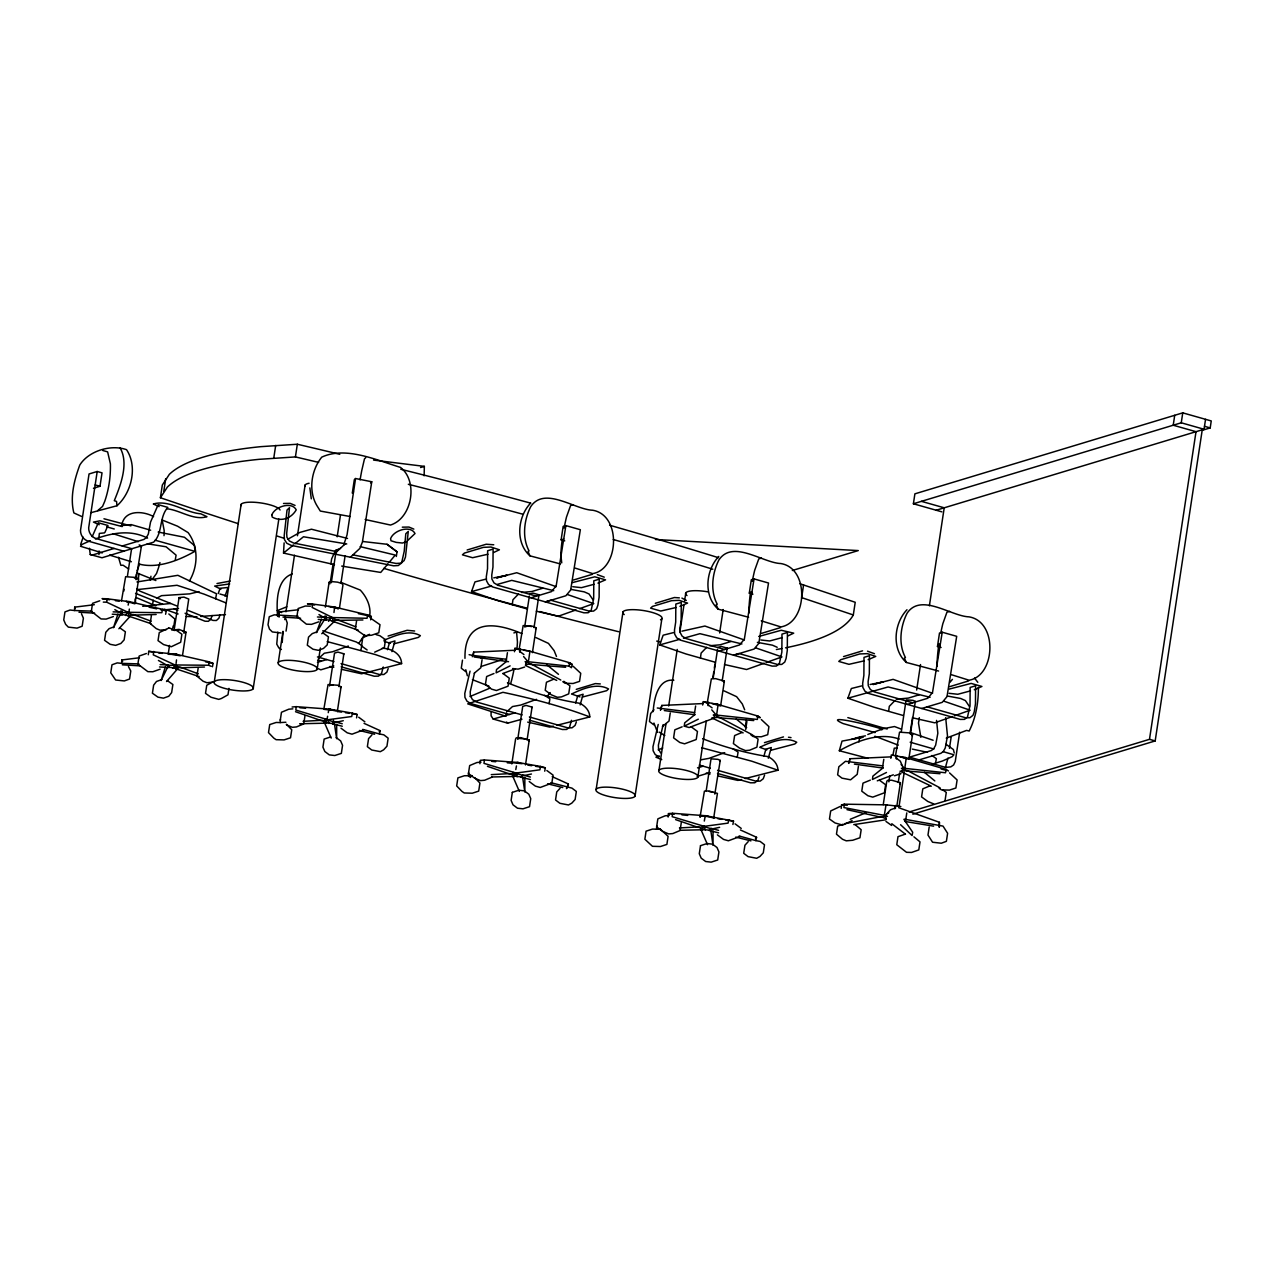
<?xml version="1.0" encoding="UTF-8"?>
<svg xmlns="http://www.w3.org/2000/svg" width="1275" height="1275" viewBox="0 0 1275 1275"><rect width="100%" height="100%" fill="white"/><g stroke="black" fill="none" stroke-linecap="round" stroke-linejoin="round"><path stroke-width="1.5" d="M748.935 613.068L748.983 607.936A101.187 44.992 -74.2 0 1 750.497 592.126M937.109 666.379L937.157 661.247A101.187 44.992 -74.2 0 1 938.942 643.636M424.129 475.814L424.352 466.379L373.575 460.084M89.441 548.234L90.254 554.529L101.984 557.765L153.622 542.162C162.961 533.364 158.881 517.283 167.838 507.402L158.196 504.661L150.53 522.081L148.33 534.018L146.418 537.54L143.963 539.421L122.193 546.003M98.924 554.609L99.083 550.959M334.48 564.65L283.528 553.063L284.118 542.895M81.472 613.769L83.385 618.184L82.158 626.232L77.058 628.113L68.34 627.125L65.647 624.367L63.75 619.953L64.961 611.904L70.061 610.024L74.428 610.518L74.715 607.139L94.318 604.717M112.232 614.199L122.017 614.789L122.32 611.203M128.44 666.538L130.767 670.985L129.556 679.033L124.328 680.93L115.627 680.005L110.766 672.833L111.977 664.785L117.22 662.888L121.571 663.351L121.842 659.972L139.453 657.757M278.858 612L279.066 616.829L278.858 612L298.557 609.721M318.256 619.427L326.097 619.953L326.4 616.351M472.308 656.721L473.694 652.131L515.068 650.25M506.446 659.271L473.408 655.525L473.694 652.131M661.868 705.426L660.482 710.032L661.868 705.426L703.242 703.561M850.043 758.737L848.656 763.342L850.043 758.737L891.416 756.856M286.445 724.264L291.752 729.746L290.525 737.795L284.086 739.898L276.101 739.691L273.79 738.097L268.499 732.615L269.726 724.567L276.165 722.463L280.149 722.574L280.452 719.212M299.641 723.77L326.384 723.164L326.703 719.594M468.642 772.523L468.339 775.869L470.634 777.463M491.64 776.985L514.558 776.475L514.893 772.889M660.498 829.292L668.1 836.352L666.889 844.417L660.45 846.52L652.449 846.297L644.863 839.221L646.074 831.173L652.513 829.069L656.513 829.18L656.816 825.817M679.814 830.296L702.748 829.77L703.067 826.2M841.213 808.398L841.532 804.987L844.241 804.174L887.273 804.876M844.241 804.174L843.938 807.569L886.268 815.761L881.344 817.259L846.951 809.657M123.866 591.058L124.042 589.289M330.305 709.203L296.183 706.653L295.832 710.079L329.157 720.12L321.778 720.773L295.513 711.721M479.926 763.741L480.293 760.33L484.373 759.964L518.479 762.514M484.373 759.964L484.006 763.374L517.331 773.415L509.952 774.068L487.432 766.323M668.116 817.052L668.467 813.625L672.547 813.275L706.653 815.809M672.547 813.275L672.196 816.685L705.521 826.726L698.126 827.379L675.607 819.634M148.298 654.76L148.713 651.334L177.161 654.457L168.157 654.282M153.685 651.429L153.287 654.856L175.854 665.375L166.85 665.199L158.419 660.45M176.078 663.542L176.508 659.908M525.874 664.849L526.304 661.311M714.478 714.622L714.064 718.16L689.122 727.531L684.293 726.16L684.691 722.845L694.907 714.558M902.238 771.455L902.652 767.917M129.349 609.067L128.903 612.717L106.67 602.183L107.084 598.772L130.225 601.8L126.576 601.688M333.97 612.51L334.64 607.043L312.566 604.031L312.152 607.458L333.301 617.961L324.057 617.642L318.957 614.534M98.812 537.907L99.37 533.412L104.359 532.902M858.983 741.97L859.621 736.95L865.438 735.834M152.633 604.589L153.223 600.143M321.459 619.06L316.359 632.655L324.631 619.331L325.125 615.809M506.43 713.347L506.016 716.311L467.718 703.864L502.94 692.309C532.36 698.509 561.653 706.302 589.799 716.917C589.672 710.685 585.161 705.92 579.822 703.306C554.976 699.433 530.798 692.07 507.45 682.81M117.953 614.008L113.443 627.714L120.519 614.168L120.998 610.645M512.247 604.732L512.933 599.76L518.479 594.054M700.421 658.043L701.123 653.071L706.653 647.349M888.595 711.354L889.297 706.366L894.827 700.66M514.462 651.732L514.957 648.322L529.922 651.19L528.647 660.275M519.977 652.354L520.455 648.943M702.653 705.043L703.131 701.633L718.096 704.501L716.566 715.403L713.235 715.02M708.151 705.665L708.629 702.254M890.827 758.338L891.305 754.928L906.27 757.812L904.74 768.713L901.409 768.331M896.325 758.96L896.803 755.549M330.878 563.933L331.612 558.96L335.197 551.023L340.489 548.266M396.334 556.474L397.019 551.804L387.042 544.282L362.961 541.524M93.473 488.245L99.992 486.269L102.032 472.85L97.203 471.495L88.676 527.834C88.517 532.376 91.418 536.934 95.737 538.464L131.931 548.712M121.492 600.908L125.619 576.714L135.293 577.416L138.64 578.962L134.879 603.808L126.145 601.338M127.42 576.204L131.516 549.158M135.74 577.511L136.234 574.292M136.027 579.663L141.445 545.971L139.15 544.903M138.21 579.392L139.087 573.527M238.234 523.658A1993.59 489.042 8.6 0 1 202.661 512.008L160.411 497.744L162.323 485.058L169.336 474.348A327.882 80.437 8.6 0 1 260.961 446.648L297.33 444.242A1993.59 489.042 8.6 0 1 339.756 454.298M150.354 580.109L150.944 576.22M163.79 491.369L165.702 478.699M151.406 615.474L150.195 623.523L156.251 628.623L159.997 630.169L166.467 629.595M168.38 653.071L169.527 645.421M173.671 627.109L174.898 619.06L168.826 613.96M182.421 630.822L183.791 631.874L188.748 599.043L183.982 597.13L179.058 597.624L174.085 630.456L179.01 629.962M182.564 655.143L186.038 632.209L179.058 629.404L171.838 630.137M198.167 668.1L196.94 676.148L203.044 681.201L206.901 682.747L213.212 682.109M214.296 681.854L241.134 504.374M228.958 688.373L227.986 694.811L221.356 698.509L218.758 699.369L210.997 697.234L205.514 693.345L206.741 685.297L213.371 681.599M273.774 458.123L275.687 445.437M253.167 688.755A19.842 4.861 8.6 0 0 226.408 679.702A19.842 4.861 8.6 0 0 221.627 687.464A19.842 4.861 8.6 0 0 253.167 688.755L278.827 519.084M160.411 497.744L167.423 487.034A327.882 80.437 8.6 0 1 259.048 459.335L295.418 456.928L297.33 444.242M277.822 632.113L276.755 644.13L278.858 647.939L281.408 649.501M278.269 662.522L282.986 631.316M284.755 619.618L285.345 615.713M285.935 611.809L294.477 555.247M297.442 535.755L305.108 485.042M283.018 632.065L282.205 642.488M286.046 631.109L287.257 623.061L285.791 618.71M280.261 720.311L281.472 712.263L288.787 709.203L292.868 708.836M304.964 715.833L303.737 723.897L296.438 726.941L292.358 727.308L286.413 724.837M325.348 607.139L329.109 582.293L332.249 581.639L337.604 582.165L342.035 583.583L342.943 585.066L339.469 607.984M317.124 669.423A19.842 4.861 8.6 0 0 290.365 660.37A19.842 4.861 8.6 0 0 285.584 668.116A19.842 4.861 8.6 0 0 317.124 669.423L320.376 647.971M330.4 581.655L333.062 564.108M337.19 536.791L340.425 515.339M331.293 582.739L336.265 549.892L338.417 549.445M350.402 557.207L359.853 548.409L362.387 542.162L371.758 481.759L355.566 478.523L347.039 534.878L343.66 545.174M341.047 582.691L345.127 555.645M323.93 708.741L328.058 684.548L337.732 685.233L341.078 686.795L337.317 711.625M329.572 685.95L334.528 653.119L337.907 652.099L343.868 653.788L338.911 686.635M356.554 620.989L355.343 629.037L365.001 635.731L371.615 635.221L378.787 632.767L379.998 624.718L370.34 618.024M369.463 617.036C371.615 607.298 366.849 597.13 360.283 590.086L340.696 582.277M383.233 667L381.448 673.79L378.42 676.148L374.228 676.212L341.142 666.825M462.49 660.163L461.279 668.212L465.63 671.543M464.977 658.33C464.212 619.491 493.441 621.435 521.857 633.595M482.078 659.685L480.85 667.733L474.252 673.2M506.223 660.753L507.434 652.704M519.053 649.756L523.164 625.563L532.838 626.264L536.185 627.81L532.424 652.641M529.364 596.062L524.678 626.981L528.057 625.961L531.739 626.583M511.817 763.948L515.578 739.102L516.232 737.842L520.503 737.619L529.252 740.09L525.491 764.936M534.018 627.651L538.99 594.803L533.014 593.114L529.651 594.134M527.085 739.93L532.058 707.099L526.081 705.41L522.718 706.43L517.746 739.261L518.192 738.4L524.79 738.878M564.745 540.871L561.127 539.851L563.152 526.432L565.877 525.603L580.348 529.715L570.642 590.038L565.893 595.744L545.477 601.912M565.877 525.603L556.171 585.942L551.406 591.648L531.006 597.816M571.423 720.311L569.622 727.085L566.61 729.459L562.403 729.507L529.316 720.136M596.158 789.337L622.997 611.857M635.03 796.238A19.842 4.861 8.6 0 0 608.271 787.185A19.842 4.861 8.6 0 0 603.489 794.947A19.842 4.861 8.6 0 0 635.03 796.238L661.868 618.758M653.167 711.625C653.963 699.8 657.565 678.316 673.837 680.244M658.952 770.355L666.028 723.547M668.69 705.999L677.232 649.437M679.894 631.89L684.022 604.573M684.611 600.684L685.791 592.875M670.252 712.98L669.024 721.028L662.426 726.495M694.397 714.064L695.624 705.999M681.312 822.455L680.101 830.503L672.802 833.563L668.722 833.914L662.777 831.459L656.609 826.917L657.836 818.869L665.136 815.809L669.216 815.458M707.227 703.051L711.354 678.858L715.626 678.635L724.359 681.105L720.614 705.952L711.864 703.481M697.823 777.256A19.842 4.861 8.6 0 0 671.048 768.203A19.842 4.861 8.6 0 0 666.267 775.965A19.842 4.861 8.6 0 0 697.823 777.256L706.366 720.694M712.852 677.79L713.745 671.941M714.335 668.036L714.924 664.132M719.642 632.926L723.18 609.53M713.155 678.348L717.538 649.373M722.192 680.946L727.164 648.114L721.188 646.425L717.825 647.445M706.222 790.643L710.892 759.725L711.338 758.864L717.937 759.342L720.232 760.394L714.813 794.102M713.665 818.247L717.427 793.401L708.693 790.93L704.406 791.153L700.007 817.259L700.66 816L708.502 816.59M752.919 594.182L749.302 593.146L751.326 579.742L754.051 578.914L768.522 583.01L758.816 643.349L754.067 649.055L733.651 655.222M754.051 578.914L744.345 639.237L739.596 644.943L719.18 651.127M745.269 727.228L746.353 720.072M745.684 729.507L746.895 721.459M803.569 584.954L801.656 597.624L853.31 614.964L855.222 602.278L799.823 583.727M858.426 766.291L857.214 774.339L850.6 779.806L841.994 778.148L837.627 774.817L838.838 766.769L845.452 761.303L882.794 765.893M941.874 511.849L913.394 503.768L914.892 493.839L1182.754 412.861L1211.25 420.941L1210.198 427.906L1202.166 430.344L1155.182 740.934L912.852 814.199M882.571 767.359L883.798 759.31M883.256 804.637L886.715 781.702L887.368 780.443L891.655 780.204L900.389 782.691L896.915 805.625M888.882 781.862L889.759 776.061M892.978 754.816L894.301 748.154L897.218 747.995M895.401 756.362L899.528 732.169L909.187 732.87L912.549 734.416L908.788 759.262L900.038 756.776M901.329 731.659L905.999 700.74L906.445 699.879L913.059 700.357L915.338 701.409L910.382 734.257M898.222 782.531L899.688 772.873M899.178 805.641L904.214 772.331M910.143 733.141L912.517 717.474M916.661 690.03L920.518 664.562M929.395 605.784L944.217 507.801L921.427 501.346M919.307 717.682L918.494 723.053L920.837 737.317M905.569 820.957L906.78 812.908M941.093 647.477L937.476 646.457L939.5 633.038L942.225 632.225L956.696 636.321L947.006 696.644L942.241 702.35L921.682 708.486M942.225 632.225L932.519 692.548L927.77 698.254L907.354 704.422M929.188 827.013L927.977 835.061L932.567 842.233L941.285 843.221L946.385 841.341L947.612 833.276L943.022 826.104L904.102 819.14M947.978 758.099L945.444 767.454M949.445 748.345L951.23 736.631M945.062 800.477L946.273 792.428L943.197 790.165M959.677 732.217L955.262 761.494L953.604 764.984L950.799 766.881L945.699 767.407L909.505 757.159L931.276 750.577L933.73 748.696L935.643 745.174L937.842 733.221L936.567 720.407M1174.721 415.299L1173.223 425.228L1196.014 431.683L1149.492 739.325L909.059 812M913.394 503.768L1181.256 422.79L1182.754 412.861M936.185 510.239L1204.046 429.261L1205.544 419.332M331.181 738.097L324.456 722.622L325.013 719.116M519.355 791.408L512.63 775.917L513.203 772.411M887.528 816.335L884.26 815.713L886.013 804.844L900.835 806.485M894.843 808.828L895.401 805.433M360.905 650.489L361.733 645.469L356.41 642.026L322.75 630.806M549.095 703.784L549.908 698.78L544.584 695.337M737.269 757.095L738.082 752.091L732.774 748.632M215.65 598.772L216.511 593.768L177.878 575.312L136.967 581.958M175.233 560.107L176.093 555.151L166.069 546.784L147.263 543.756M935.563 763.119L936.344 758.673L931.929 755.485M343.278 720.726L335.692 722.335L326.958 719.865L327.611 716.263M328.265 712.661L328.934 709.043L352.346 713.123L357.159 714.494L356.554 717.873M352.346 713.123L351.725 716.518L326.958 719.865M515.785 769.558L516.455 765.956M517.108 762.354L540.52 766.434L539.899 769.813L515.132 773.176L523.882 775.646L531.452 774.021M544.728 771.184L545.333 767.805L540.52 766.434M704.294 821.068L705.282 815.665L733.523 821.1L732.902 824.495M728.694 819.745L728.073 823.124L703.306 826.471L712.056 828.957L719.626 827.332M885.695 819.06L886.332 815.554M204.478 667.032L180.652 667.765L173.671 664.96L208.558 665.247L209.227 661.868L175.807 654.202M212.415 666.793L213.084 663.414L209.227 661.868M128.153 605.115L128.871 601.529L162.515 609.322L166.276 610.884L165.591 614.247M162.515 609.322L161.845 612.685L126.719 612.287L133.508 615.108L156.156 614.502M338.242 608.908L333.285 606.773L367.71 614.917L367.041 618.279L331.133 617.53L337.732 620.367L362.929 619.969M370.674 619.841L371.344 616.478L367.71 614.917M150.944 623.65L128.329 616.016L129.078 612.494M173.209 625.913L172.507 629.197L168.938 627.874M358.402 630.248L332.377 621.196L333.11 617.69M569.861 662.809L572.172 664.403L571.455 667.733L569.16 666.156L569.861 662.809L528.727 650.856M716.901 704.167L758.051 716.104L757.334 719.451L714.622 714.861L718.797 717.729L753.812 720.566M905.075 757.462L946.225 769.415L945.508 772.762L902.812 768.156L906.971 771.04L940.042 773.718M199.155 676.595L175.647 668.722L176.396 665.199M342.29 726.24L332.791 723.881L333.556 720.359M371.87 735.022L368.571 738.623L367.359 746.672L371.726 750.003L380.332 751.66L383.647 749.812L386.947 746.194L388.158 738.145L383.791 734.814L379.488 733.986L380.221 730.687L364.044 723.355M568.395 783.982L566.562 788.508L568.395 783.982L552.218 776.65M748.218 841.628L744.935 845.245L743.707 853.294L748.074 856.625L756.681 858.282L759.996 856.433L763.295 852.816L764.506 844.767L760.155 841.436L755.836 840.608L756.569 837.293L740.393 829.961M939.388 822.295L939.293 827.093L939.388 822.295L898.62 807.681M510.717 683.384L511.753 679.655A101.187 44.992 -74.2 0 0 514.144 668.69M867.765 758.242L839.317 750.736L842.026 741.11L863.095 737.189L853.676 738.894M387.504 649.692L389.528 642.568L394.979 640.927L391.935 651.621M470.045 671.144L464.785 693.457L464.945 697.441L467.033 701.25L470.873 703.577L509.474 714.51M474.475 673.072L470.22 691.815L470.379 695.783L472.467 699.608L476.308 701.935L522.144 714.924M575.678 703.003L577.702 695.879L583.153 694.222L580.125 704.916M658.219 724.455L652.959 746.768L653.119 750.736L655.207 754.561L659.048 756.888M663.159 724.598L658.394 745.126L658.553 749.094L660.657 752.903M763.868 756.314L765.893 749.174L771.327 747.533L768.299 758.227M212.08 615.506L210.917 619.044L208.415 621.308L205.02 621.212L185.066 613.227M220.033 614.709L218.886 618.232L216.367 620.511L212.973 620.415L187.68 610.279M80.66 544.457L83.146 537.173M526.718 608.828L497.776 600.637L471.543 591.616L474.969 581.91L485.44 579.264M714.893 662.139L685.95 653.947L659.717 644.911L663.143 635.205L673.614 632.575M903.082 715.45L874.124 707.242L847.891 698.222L851.333 688.516L861.788 685.886M137.094 570.945L139.581 563.964M218.248 593.512L220.113 588.269L228.066 587.472L224.974 596.19M388.19 668.578L386.899 672.132L383.871 674.507L379.663 674.555L341.062 663.622M576.38 721.889L575.073 725.443L572.045 727.818L567.853 727.866L529.38 716.964M759.103 776.842L757.812 780.396L754.784 782.754L750.577 782.818L717.49 773.447M764.554 775.184L763.247 778.754L760.219 781.113L756.027 781.177L717.57 770.275M165.399 666.793L161.096 680.531L167.758 666.921L177.639 668.753L166.547 681.551M121.922 524.487C124.854 509.586 143.183 510.861 153.59 516.598M92.183 536.695L98.318 522.766L107.961 525.491L104.901 532.456M189.385 581.018C198.215 566.196 198.645 546.72 188.126 532.615L177.576 526.208L162.164 520.025L164.156 530.4A101.187 67.894 -68.2 0 1 164.013 535.675M364.634 634.631L359.056 642.967M140.983 546.832L141.445 545.971M343.421 654.649L343.868 653.788M340.425 688.038L341.078 686.795M538.544 595.664L538.99 594.803M535.532 629.053L536.185 627.81M531.611 707.96L532.058 707.099M528.599 741.349L529.252 740.09M726.718 648.975L727.164 648.114M723.706 682.364L724.359 681.105M719.785 761.255L720.232 760.394M914.892 702.27L915.338 701.409M911.88 735.675L912.549 734.416M899.736 783.95L900.389 782.691M173.081 668.227L175.089 664.881M125.587 615.49L127.659 612.159M328.52 621.323L330.623 618.295M152.394 579.153L156.554 573.447L158.467 567.965A101.187 67.894 -68.2 0 0 159.949 562.562M530.607 503.131C517.538 516.821 515.052 542.576 529.954 555.836L560.41 563.933M547.23 696.278L550.21 692.596M718.781 556.426C705.712 570.116 703.226 595.887 718.128 609.147L748.6 617.243M906.971 609.737C893.887 623.427 891.4 649.198 906.302 662.442L938.575 671.048M387.998 563.757L380.715 572.443L341.684 566.084M389.21 562.307L395.266 555.071L360.251 546.656M949.859 682.364L952.425 679.352M158.164 532.058L184.461 537.253L194.501 545.604L194.9 551.342C178.898 560.394 157.303 569.096 138.656 563.948M839.317 750.736C856.433 741.126 879.479 731.977 899.226 739.07M118.878 628.766L130.353 616.064L120.519 614.168M332.791 723.881L334.767 721.698L342.226 723.754M379.121 731.882L380.221 730.687M560.044 788.317L556.745 791.934L555.533 799.983L559.9 803.314L568.507 804.971L571.822 803.123L575.121 799.505L576.332 791.456L571.965 788.125L550.896 782.691M653.963 709.84L650.664 713.458L649.453 721.507L653.82 724.837M755.469 838.504L756.569 837.293M887.193 813.386L890.492 809.784L895.719 807.872M321.762 633.739L334.417 621.276L324.631 619.331M365.718 457.693L364.475 458.873L361.733 470.666A101.187 18.376 -78.7 0 0 360.076 479.894M355.566 478.523L354.322 479.703L352.298 493.122L353.526 491.943M370.515 482.938L371.758 481.759M334.353 554.003L345.445 543.564M407.57 540.6L415.012 533.54C410.566 524.87 393.688 530.209 390.596 538.64L390.995 540.759L396.254 542.385L402.39 543.038L406.343 541.779M318.447 658.553L324.312 653.246L332.632 651.748L348.346 646.043M506.621 711.864L512.502 706.557L520.806 705.043L536.536 699.353M97.697 510.622L102.558 506.414L104.709 501.426A101.187 87.162 73.2 0 0 110.399 463.861L107.626 451.876L102.813 450.505M90.7 512.741L116.997 505.745C131.628 492.66 137.859 466.666 126.528 449.677C110.941 444.146 88.676 450.84 79.799 465.024C74.269 480.006 69.838 497.186 73.854 512.917L81.616 516.439M283.528 553.063L293.505 544.919M294.923 543.756L303.482 536.759L346.752 543.979M506.733 661.247L496.517 669.55L496.118 672.865L510.127 665.869M883.081 767.853L872.865 776.156L872.467 779.471L886.492 772.475M383.887 640.209C394.995 635.954 408.622 629.053 420.383 635.667L418.423 637.388L394.182 643.763M884.26 815.713L888.787 812.765M502.095 659.685L481.408 666.379M287.624 539.357L299.832 532.424L311.451 529.205L347.533 538.448M852.098 820.654L842.679 825.116L835.029 822.949L829.467 819.012L830.678 810.964L840.113 806.485M156.554 598.342L161.542 595.648L189.688 593.863L199.028 591.616M369.511 634.312L362.722 637.914L361.51 645.963L367.136 649.963M684.293 726.16L698.302 719.18M724.71 752.648L708.98 758.354L700.676 759.852M90.366 540.696L82.174 544.345L80.5 546.274L102.303 552.904M183.871 633.149L186.038 632.209M553.748 679.177L546.449 682.237L545.222 690.285L551.374 694.827L557.318 697.282L561.398 696.931L568.714 693.871L569.925 685.822L563.773 681.28M491.927 777.192L484.612 780.252L480.532 780.619L474.603 778.148L468.435 773.606L469.662 765.558L476.962 762.514L481.042 762.147M741.923 732.488L734.623 735.548L733.396 743.596L739.564 748.122L745.508 750.592L749.588 750.226L756.888 747.182L758.099 739.133L751.947 734.591L719.243 717.251L711.848 717.905L743.15 732.886M930.097 785.798L922.797 788.842L921.586 796.907L927.738 801.433L933.683 803.903M850.234 819.283L866.203 812.637M493.951 673.519L486.636 676.531L485.408 684.579L491.592 689.153L496.421 690.524L508.056 686.205L509.267 678.157L503.099 673.582M363.662 729.858L352.027 734.177L347.198 732.806L341.031 728.232M682.141 726.814L674.81 729.826L673.598 737.874L679.766 742.464L684.595 743.819L696.23 739.516L697.457 731.467L691.273 726.877M870.315 780.125L862.984 783.137L861.773 791.185L867.94 795.759L872.769 797.13L884.404 792.811L885.631 784.762L879.447 780.188M740.026 836.464L728.376 840.783L723.547 839.412L717.379 834.838M216.989 583.536L230.185 581.065M470.029 696.517L490.014 688.102M658.203 749.827L662.745 748.058M867.797 734.48L882.858 728.774L894.492 726.543L901.393 729.157M502.717 673.551L515.196 668.865M877.296 780.842L893.329 774.802M317.332 631.731L312.248 633.611L308.518 637.133L307.307 645.198L313.012 649.23L318.399 650.314L323.499 648.417L327.229 644.895L328.44 636.847L322.734 632.798M114.304 626.758L109.076 628.655L105.793 632.273L104.566 640.321L110.208 644.321L115.642 645.357L120.87 643.461L124.153 639.843L125.38 631.794L119.738 627.81M161.845 679.559L156.49 681.472L153.638 685.169L152.41 693.217L157.972 697.154L163.423 698.158L168.778 696.262L171.647 692.564L172.874 684.516L167.312 680.563M576.077 609.912L558.386 616.207L536.329 611.235M579.615 608.653L593.768 603.601L567.534 594.58M764.267 663.207L746.576 669.518L724.519 664.53M766.036 662.586L781.942 656.912L755.724 647.891M952.441 716.518L934.75 722.829L912.693 717.841M954.21 715.897L970.132 710.207L943.898 701.186M146.37 653.501L139.102 656.067L137.891 664.116L147.868 671.654L152.841 671.75L160.124 669.184M99.801 600.796L92.565 603.33L91.338 611.378L101.092 618.949L106.128 619.092L113.363 616.558M905.234 834.153L897.983 836.687L896.771 844.735L906.509 852.306L911.561 852.449L918.797 849.915L920.008 841.867L913.92 836.814M318.702 621.849L311.498 624.352L306.414 624.176L296.9 616.558L298.127 608.51L305.331 606.023L310.431 606.199M843.094 824.256L837.675 826.136L836.464 834.185L842.52 839.285L846.265 840.831L852.736 840.257L859.94 837.771L861.167 829.722L855.111 824.622M175.647 668.722L180.349 667.16L198.294 673.822M659.43 756.011L655.908 757.175L661.773 759.629M524.631 667.032L518.112 669.152L512.598 668.53M330.671 736.934L324.153 739.07L322.926 747.118L324.838 751.517L329.317 754.896L334.815 755.517L341.349 753.382L342.561 745.333L340.664 740.934L336.17 737.556M894.46 775.774L900.995 773.638M97.203 471.495L89.043 473.965L80.516 530.304C80.357 534.847 83.258 539.405 87.577 540.935L123.755 551.183M95.402 538.942C112.391 532.727 130.688 529.476 147.581 538.114M114.112 548.457L92.342 555.039L90.254 554.529M420.575 467.527L424.352 466.379M128.329 616.016L133.253 614.518L151.103 621.196M573.304 504.757L570.578 505.585L566.482 517.06A101.187 44.992 -74.2 0 0 564.108 528.025M168.683 628.113L159.248 632.591L158.036 640.64L163.598 644.576L171.248 646.744L180.667 642.281L181.895 634.233L176.333 630.28M467.144 549.987L486.189 544.234L493.744 544.776M286.779 606.788L277.249 610.629L281.616 612.542M487.958 554.211L472.595 557.717L462.411 554.832L464.371 553.095L483.416 547.342L490.971 547.023L499.402 549.796L493.68 552.473M561.127 539.851L563.837 539.022M542.831 588.189L531.946 591.488L521.587 592.461M388.078 636.05L407.139 630.296L414.646 631.013M573.304 580.061L592.349 574.308M572.427 582.595L594.772 576.81L605.545 579.854L597.927 583.121M317.459 662.363L326.735 659.558M594.118 584.285L581.464 587.663L572.714 586.707M545.333 601.88L550.768 600.222L589.369 611.155L593.576 611.107L596.604 608.749L597.895 605.179L599.123 597.13L599.234 579.169L593.799 580.81L593.672 598.772L591.154 610.39L588.142 612.749L583.934 612.813L492.405 586.883L488.564 584.54L486.476 580.731L486.301 576.762L487.528 568.714L487.64 550.752L493.09 549.095L492.963 567.056L491.752 575.121L491.911 579.089L493.999 582.898L497.84 585.241L536.44 596.174M333.795 665.917L320.806 669.837L318.368 668.753M513.873 632.926L516.582 632.097L517.443 642.09A101.187 44.992 -74.2 0 1 516.933 649.055M761.478 558.067L758.768 558.896L754.657 570.371A101.187 44.992 -74.2 0 0 752.282 581.336M655.318 603.298L674.379 597.529L679.352 597.863M480.675 658.362L484.484 657.215M792.333 570.499L858.266 550.577L655.43 539.5M676.148 607.506L660.769 611.028L650.585 608.143L652.545 606.406L671.59 600.653L679.161 600.334L687.576 603.091L679.957 606.358M749.302 593.146L752.027 592.333M731.021 641.5L720.136 644.799L709.761 645.756M576.252 689.361L595.313 683.591L600.286 683.926M761.478 633.372L780.523 627.603M758.705 636.48L781.272 630.264L793.719 633.165L788.014 635.858M514.909 712.868L493.202 719.052L491.098 715.801L491.066 712.183M782.292 637.58L769.638 640.974L760.888 640.002M733.508 655.175L738.958 653.533L777.559 664.466L781.75 664.418L784.778 662.044L786.085 658.49L787.297 650.441L787.424 632.48L781.973 634.121L781.862 652.083L779.344 663.701L776.316 666.06L772.108 666.108L680.579 640.178L676.738 637.851L674.65 634.042L674.491 630.057L675.702 622.009L675.83 604.047L681.264 602.406L681.153 620.367L679.926 628.416L680.085 632.4L682.173 636.209L686.014 638.536L724.614 649.469M521.969 719.212L507.673 723.148L493.202 719.052M949.668 611.378L946.942 612.191L942.847 623.682A101.187 44.992 -74.2 0 0 940.807 632.814M843.508 656.593L862.553 650.84M864.323 660.817L848.959 664.323L838.775 661.438L840.719 659.717L859.78 653.947L867.335 653.645L875.75 656.402L868.132 659.669M937.476 646.457L940.201 645.628M919.195 694.811L908.31 698.094L896.213 699.226M764.442 742.656L783.488 736.902M949.652 686.667L968.697 680.914M948.775 689.201L971.12 683.416L981.909 686.476L974.275 689.743M697.521 767.853L703.083 766.179M970.466 690.891L957.812 694.269L949.078 693.313M697.154 776.443L710.143 772.523M851.461 739.42L859.621 736.95M946.257 738.145L966.577 730.4L969.159 731.021C976.028 717.713 978.515 702.127 978.371 687.273M919.163 759.884L940.934 753.302L943.372 751.421L945.285 747.899L947.484 735.962L945.683 717.65M932.168 764.139L942.368 761.048L952.202 756.665L953.875 754.752L942.942 751.613M292.246 573.893C276.245 579.679 276.436 602.23 277.599 616.431M471.543 591.616L491.64 585.99M497.123 584.46L511.737 580.364L553.748 590.676M659.717 644.911L679.814 639.301M683.48 638.265L699.927 633.675L741.938 643.971M847.891 698.222L888.101 686.97L930.113 697.282M332.377 621.196L337.524 619.778L355.9 626.854M374.675 652.163L384.301 647.764L385.528 639.715L379.886 635.731L376.125 634.631M506.271 575.376L496.597 577.894L516.742 572.73L556.219 586.675M882.635 681.982L872.945 684.5L893.09 679.352L932.567 693.297M382.213 648.242C391.122 648.337 401.37 653.677 401.609 663.606L361.574 673.79L341.429 669.295M553.382 726.176L549.748 727.101L527.691 722.112M557.032 725.252L589.799 716.917M741.572 779.487L737.922 780.412L717.793 775.901M745.206 778.563L777.973 770.227C777.846 763.996 773.351 759.231 767.996 756.617C745.636 753.031 723.69 746.959 702.605 738.703M493.76 577.862L507.052 575.264M681.934 631.173L704.916 626.041L744.393 639.986M870.108 684.484L883.416 681.87M853.772 824.622L885.982 819.761M137.142 589.624L177.002 585.273L204.096 594.134L225.563 602.74M121.252 525.651L131.213 524.615L150.657 530.209M229.707 583.902L214.678 586.086L220.878 589.193M142.72 606.294L170.707 603.473M161.75 610.167L178.532 608.478M582.356 697.058L606.613 690.699L608.558 688.962C596.7 682.508 582.42 688.883 571.582 694.014L579.982 696.899M770.53 750.369L794.787 743.994L796.748 742.273C784.874 735.818 770.594 742.193 759.757 747.309L766.817 749.875M525.523 664.434L531.069 663.94L560.793 680.053M292.103 707.019L296.183 706.653M844.895 823.634L881.089 816.669L886.173 818.773M196.972 616.749L186.262 616.462M200.765 616.462L225.468 614.63M330.018 685.105L332.934 684.946M324.296 709.394L333.923 710.382M280.149 722.574L285.887 722.256M303.099 721.315L322.208 720.279L326.384 723.164M512.486 762.689L522.097 763.693M472.148 775.662L464.339 775.758L457.9 777.877L456.673 785.926L461.964 791.408L464.275 792.986L472.26 793.209L478.699 791.106L479.926 783.057L474.635 777.575M491.273 774.626L510.382 773.59L514.558 776.475M656.513 829.18L660.338 828.973M679.447 827.937L698.572 826.901L702.748 829.77M283.512 503.466L290.158 503.37L295.067 505.41M402.31 527.165L408.94 527.053L413.849 529.109M107.084 598.772L102.048 598.628L109.666 599.792M103.307 602.103L106.67 602.183M128.903 612.717L119.77 612.462L114.83 609.625M121.571 663.351L138.943 663.908M160.172 664.594L167.886 664.849L169.304 667.542L159.518 666.968M841.532 804.987L847.349 805.194M312.566 604.031L307.466 603.856L314.638 605.003M330.942 606.916L334.64 607.043M74.428 610.518L91.848 611.123M113.124 611.857L120.87 612.127L122.017 614.789M297.999 616.192L274.205 614.853L269.232 616.733L268.021 624.782L269.487 629.133L272.324 631.938L281.074 632.99M317.427 616.988L325.205 617.323L326.097 619.953M170.244 654.027L180.237 655.796M122.336 664.833L139.947 665.853M78.97 612.223L94.621 613.148M282.986 617.084L300.613 618.263M565.622 667.271L530.623 664.434L526.447 661.55L569.16 666.156M103.96 518.766L130.911 525.89M847.843 717.602L887.177 729.029M597.322 574.627L604.254 577.161M867.526 651.174L874.459 653.708M299.816 707.737L305.586 708.262M491.831 761.382L495.688 761.749M507.243 762.801L511.084 763.167M668.467 813.625L674.236 814.167M681.934 814.868L687.719 815.41M328.504 606.486L338.273 608.43M525.061 661.725L528.392 662.092L523.579 656.529M714.781 704.135L718.096 704.501M694.62 712.582L657.278 707.992M902.955 757.43L906.27 757.812M324.456 722.622L334.417 723.738L336.68 738.719L336.664 724.327M512.63 775.917L522.591 777.049L524.854 792.03L524.838 777.623M474.204 656.992L508.534 661.693M664.291 710.558L694.795 714.749M854.378 764.123L882.985 768.044M148.713 651.334L154.546 652.226M158.435 652.816L162.323 653.39M115.388 600.668L119.197 601.258M337.668 711.53L341.572 712.119M345.461 712.709L349.366 713.315M353.271 713.904L357.159 714.494M527.786 765.127L531.691 765.717M535.596 766.323L545.333 767.805M717.921 818.725L721.825 819.331M725.714 819.921L733.523 821.1M788.476 737.237L791.01 737.619M905.122 821.498L933.603 826.152M523.69 650.17L527.276 650.792M709.298 791.552L712.98 792.189M571.072 589.401L584.285 591.871L589.034 593.975L593.13 599.967M757.366 642.361L772.459 645.182L777.208 647.286M947.437 696.023L960.649 698.477L965.398 700.581L969.478 706.589M469.104 654.697L473.408 655.525M350.211 516.534L320.296 511.052L317.14 505.984C308.104 491.401 311.068 470.268 321.746 457.151C345.637 445.947 376.747 460.179 400.414 467.367C418.375 480.882 412.335 518.192 390.501 525.045L365.16 519.515M336.839 551.645L293.648 543.038L289.329 540.935L286.923 537.285L286.684 533.348L289.505 507.689L287.018 510.048L284.197 535.707L284.452 539.628L286.843 543.293L291.162 545.381L393.593 565.813L398.278 565.526L401.609 562.992L404.207 551.342L405.801 533.747L408.287 531.388L405.466 557.048L404.079 560.649L400.748 563.168L396.079 563.454L352.872 554.848M912.326 749.11L927.499 752.314M149.047 607.203L156.697 608.844M160.523 609.657L166.276 610.884M205.514 661.821L213.084 663.414M358.387 613.642L371.344 616.478M390.453 643.269L384.237 641.452M327.213 641.596L375.392 654.585L401.609 663.606M701.633 747.74L751.74 761.191L777.973 770.227M329.906 666.427L333.747 667.383M706.254 773.033L710.095 773.989M359.391 730.479L374.595 734.257M530.464 779.551L520.965 777.192L522.957 775.009L530.4 777.065M547.565 783.79L562.769 787.567M718.638 832.862L709.139 830.503L711.131 828.32L718.574 830.36M735.739 837.101L750.943 840.863M568.427 663.383L572.172 664.403M756.617 716.678L760.346 717.697L758.051 716.104M941.046 768.968L946.656 770.498M362.722 729.38L379.488 733.986M739.07 836.002L755.836 840.608M155.152 540.217L194.9 551.342M1204.493 426.296L1210.198 427.906M1181.256 422.79L1204.046 429.261M574.898 568.028L592.684 573.607C619.156 569.351 621.786 514.988 592.604 510.223C574.738 509.633 544.584 485.902 530.735 506.621C524.041 519.786 521.842 537.524 529.061 550.928L528.009 551.422L529.954 555.836M761.255 620.829L780.858 626.918C807.346 622.662 809.96 568.283 780.778 563.534C762.928 562.944 732.758 539.213 718.909 559.932C712.215 573.097 710.032 590.835 717.235 604.222L716.183 604.717L718.128 609.147M951.246 674.65L969.032 680.212C995.52 675.973 998.134 621.594 968.968 616.845C951.102 616.255 920.948 592.524 907.083 613.227C900.389 626.392 898.206 644.13 905.425 657.533L904.358 658.028L906.302 662.442M1149.492 739.325L1155.182 740.934M912.804 702.78L874.204 691.847L870.363 689.52L868.275 685.695L868.1 681.727L869.327 673.678L869.438 655.717L864.004 657.358L863.876 675.32L862.665 683.368L862.824 687.337L864.912 691.162L868.753 693.488L960.282 719.419L964.49 719.371L967.518 716.996L970.036 705.394L970.148 687.432L975.598 685.791L975.471 703.752L974.259 711.801L972.952 715.355L969.924 717.713L965.733 717.777L927.132 706.844M95.179 484.914L99.992 486.269M166.643 508.757C179.791 509.857 193.641 520.901 206.964 516.678L200.844 513.809C185.21 512.598 169.192 499.338 153.319 503.992L159.136 506.637M881.105 729.683C892.022 730.161 816.813 711.737 843.142 723.578L875.048 732.615M898.285 745.142L874.889 736.201M122.209 526.591L99.976 520.837L93.457 522.081L99.259 524.742M106.765 526.862L114.272 528.982M138.242 541.668L113.061 533.699M219.922 594.007L226.918 595.983M488.994 686.173L472.435 679.655M317.443 656.928L333.97 661.613M699.29 765.096L710.334 768.219M317.618 660.163L321.284 661.215M328.934 709.043L335.915 711.036M705.282 815.665L714.016 818.136M910.159 742.209L933.842 748.999M109.57 555.103L131.389 561.733M933.141 740.265L910.031 732.424M704.788 702.206L708.135 703.37M514.957 648.322L518.288 649.485M164.029 609.067L178.086 613.976M136.792 572.889L155.869 580.539M177.305 606.119L139.883 591.122L136.855 588.636M135.548 593.369L162.738 604.27M174.197 608.86L177.815 610.311M155.853 605.88L136.186 597.561M208.558 665.247L211.124 666.267M940.121 787.902L907.418 770.562L900.023 771.216L931.34 786.197M134.178 577.75L136.473 578.802M724.072 690.875L736.631 696.692L742.305 703.959L744.664 709.777M535.883 637.564L548.457 643.397L554.131 650.664L556.49 656.482M525.412 665.438L556.713 680.42M681.918 598.087L686.285 600.398M659.223 732.137L664.817 735.452M128.679 568.985L123.085 565.223L120.854 565.335L118.495 557.271M946.225 769.415L948.52 771.008M949.508 772.873L957.111 779.949L955.883 787.998L949.445 790.102L941.46 789.878L939.149 788.301M761.334 719.562L768.921 726.638L767.709 734.687L761.271 736.791L753.286 736.583L750.975 734.99M573.16 666.267L580.747 673.327L579.535 681.376L573.097 683.496L565.096 683.273L562.801 681.679M885.982 821.435L891.608 825.435M946.018 744.249L953.397 749.557L954.258 752.999M735.053 823.841L741.237 828.415M546.879 770.53L553.063 775.12L551.836 783.169L540.202 787.472L535.373 786.117L529.205 781.527M358.705 717.219L364.873 721.809M397.019 551.804L387.042 544.282M895.831 757.796L900.309 761.175L902.206 765.59M707.641 704.501L712.119 707.88M519.467 651.19L523.945 654.569M891.799 823.73L905.537 834.248M179.058 597.624L180.428 598.676M924.407 772.331L934.83 780.922M736.233 719.02L746.656 727.611M546.561 664.482L558.482 674.316M974.53 678.061L977.813 682.316M900.58 824.718L912.087 835.555L912.693 832.256L904.182 819.745M506.542 722.064L507.673 723.148M120.089 447.844C129.03 463.383 120.663 485.058 114.288 500.693L116.535 501.426L116.997 505.745M901.138 764.538L904.74 768.713M711.753 709.84L716.566 715.403M336.265 549.892L336.887 550.896M329.109 582.293L330.018 583.775M657.565 732.456L653.947 723.053M121.842 659.972L122.623 661.454M707.529 844.703L700.804 829.228L710.781 830.36L713.044 845.325L713.028 830.933M74.715 607.139L75.353 608.605M561.733 562.881L560.809 554.625A101.187 44.992 -74.2 0 1 562.084 540.6M465.773 669.742L467.367 675.798M704.358 826.28L705.282 830.057M516.184 772.969L517.108 776.762M328.01 719.658L328.934 723.451M309.873 487.895L311.291 498.844M135.246 598.899L135.564 602.613M295.418 456.928A1993.59 489.042 8.6 0 1 318.591 462.379M408.319 484.293A1993.59 489.042 8.6 0 1 523.053 514.271M613.259 539.5A1993.59 489.042 8.6 0 1 712.805 569.224M400.78 469.248A1993.59 489.042 8.6 0 1 530.687 503.147M609.609 525.22A1993.59 489.042 8.6 0 1 718.447 557.685M660.546 642.026A1993.59 489.042 8.6 0 1 656.721 641.102M618.646 631.731A1993.59 489.042 8.6 0 1 539.803 611.554M526.83 608.127A1993.59 489.042 8.6 0 1 383.839 568.379M284.229 538.305A1993.59 489.042 8.6 0 1 276.866 535.994M241.087 505.649A19.842 4.861 8.6 0 1 258.203 502.605A19.842 4.861 8.6 0 1 280.054 510M624.224 614.566A19.842 4.861 8.6 0 1 642.632 610.422A19.842 4.861 8.6 0 1 660.498 619.793M853.31 614.964A368.826 90.477 8.6 0 1 785.559 647.812M781.798 648.545A368.826 90.477 8.6 0 1 776.379 649.517M687.018 595.584A19.842 4.861 8.6 0 1 707.992 591.855M305.044 486.317A19.842 4.861 8.6 0 1 309.092 483.257M512.327 792.365L511.116 800.413L513.012 804.828L517.491 808.207L522.989 808.828L529.523 806.692L530.735 798.644L528.838 794.229L524.36 790.851L518.845 790.229L512.327 792.365M700.501 845.676L699.29 853.724L701.186 858.139L705.665 861.517L711.179 862.139L717.697 860.003L718.925 851.955L717.012 847.54L712.534 844.162L707.035 843.54L700.501 845.676M271.798 514.957L272.213 517.076C281.074 522.001 291.098 518.702 296.23 509.857C291.784 501.187 274.906 506.526 271.798 514.957"/></g></svg>
